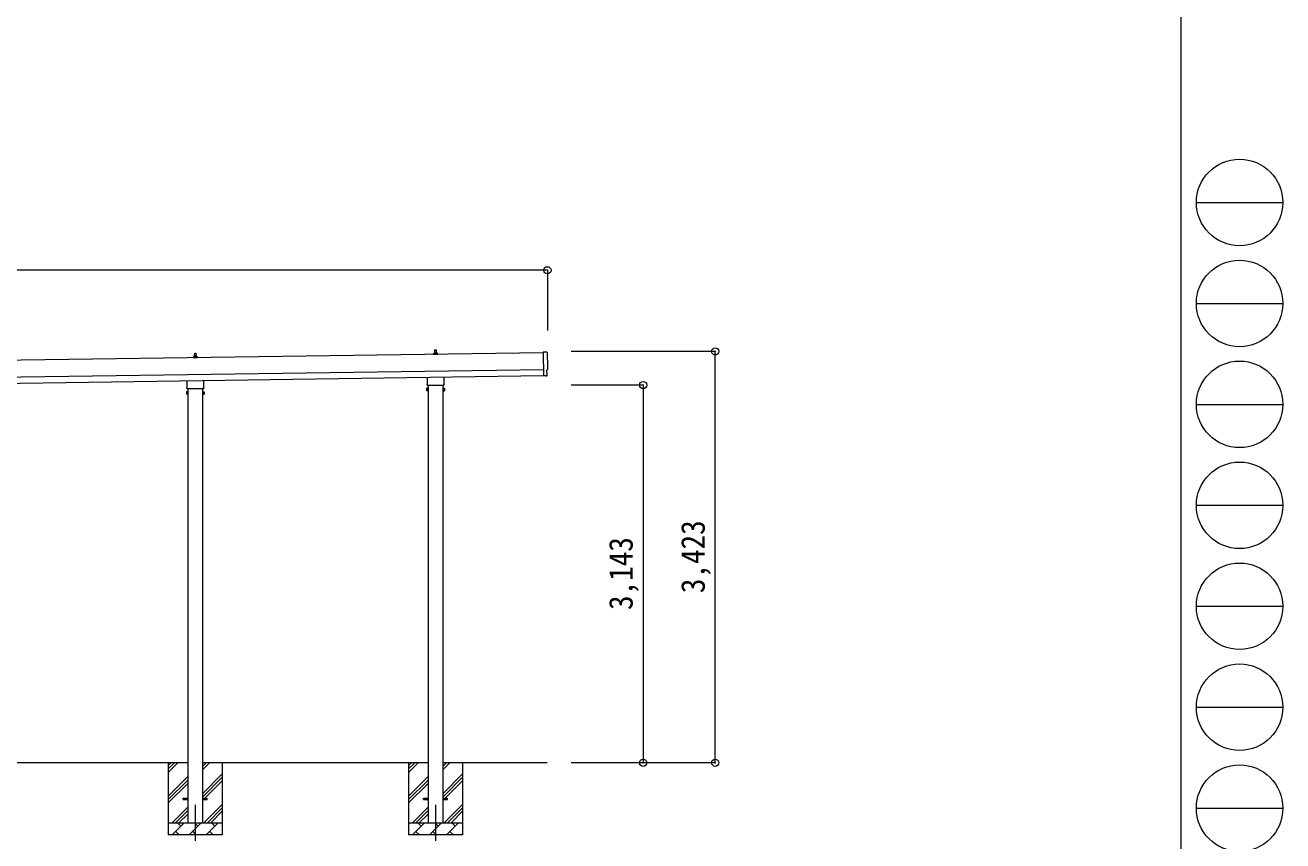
# Model space of a CAD drawing. Units: millimetres at full size, sheet at 1:60. Extents: x -16864 to 16864, y -11640 to 11640.
# Drawn here: x 6395 to 16864, y -7412 to -625 of the extents above; entities that cross this region are included whole.
import ezdxf
from ezdxf.enums import TextEntityAlignment as Align

# ---------------------------------------------------------------- set-up
doc = ezdxf.new("R2010")
doc.units = ezdxf.units.MM
doc.header["$LTSCALE"] = 60
doc.header["$PDMODE"] = 32
doc.header["$PDSIZE"] = 60
doc.linetypes.add('CHAIN1', pattern=[8, 5, -1, 1, -1])
for name, color, linetype, lineweight in [('0-1_Defpoints', 7, 'CHAIN1', 9), ('0-2_TEXT1', 4, 'Continuous', 9), ('0-3_SHAPE', 7, 'Continuous', 9), ('0-8_TABLE1', 6, 'Continuous', 9), ('F-0', 7, 'Continuous', 9)]:
    doc.layers.add(name, color=color, linetype=linetype, lineweight=lineweight)
doc.styles.add('ＭＳ ゴシック', font='')
doc.styles.get('ＭＳ ゴシック').set_extended_font_data('MS Gothic')

msp = doc.modelspace()

# ---------------------------------------------------------------- linework, layer by layer
at = {"layer": '0-1_Defpoints'}
for p, q in [((7811.45, -7112.15), (7811.45, -7461.15)), ((9811.45, -7112.15), (9811.45, -7461.15))]:
    msp.add_line(p, q, dxfattribs=at)
at = {"layer": '0-2_TEXT1'}
for p, q in [((9805.76, -3350.04), (9806.48, -3326.51)), ((9807.48, -3325.54), (9816.03, -3325.54)), ((9817.03, -3326.51), (9817.76, -3350.04)), ((10707.06, -3345.01), (10709.9, -3543.84)), ((10738.74, -3346.21), (10707.06, -3345.01)), ((10707.14, -3350.09), (4496.52, -3438.82)), ((7793.51, -3394.11), (7793.51, -3386.4)), ((7830.01, -3394.11), (7793.51, -3394.11)), ((7793.89, -3385.61), (7829.63, -3385.61)), ((7794.27, -3385.42), (7800.99, -3383.79)), ((7801.38, -3383.61), (7822.14, -3383.61)), ((7801.76, -3382.82), (7801.76, -3378.61)), ((7802.76, -3378.61), (7820.76, -3378.61)), ((7805.76, -3378.61), (7806.48, -3355.08)), ((7807.48, -3354.11), (7816.03, -3354.11)), ((7817.03, -3355.08), (7817.76, -3378.61)), ((7821.76, -3382.82), (7821.76, -3378.61)), ((7829.24, -3385.42), (7822.52, -3383.79)), ((7830.01, -3394.11), (7830.01, -3386.4)), ((9793.51, -3365.54), (9793.51, -3357.82)), ((9830.01, -3365.54), (9793.51, -3365.54)), ((9793.89, -3357.04), (9829.63, -3357.04)), ((9794.27, -3356.85), (9800.99, -3355.22)), ((9801.38, -3355.04), (9822.14, -3355.04)), ((9801.76, -3354.25), (9801.76, -3350.04)), ((9802.76, -3350.04), (9820.76, -3350.04)), ((9821.76, -3354.25), (9821.76, -3350.04)), ((9829.24, -3356.85), (9822.52, -3355.22)), ((9830.01, -3365.54), (9830.01, -3357.82)), ((4498.52, -3578.8), (10709.14, -3490.08)), ((4499.23, -3628.8), (10709.85, -3540.07)), ((9743.15, -3609.52), (9743.15, -3553.88)), ((9879.75, -3551.93), (9879.75, -3609.52)), ((10728.11, -3542.68), (10709.9, -3543.84)), ((10728.79, -3543.3), (10728.11, -3542.68)), ((10729.53, -3543.56), (10736.45, -3543.1)), ((7741.45, -3646.87), (7741.45, -3641.37)), ((7743.15, -3638.1), (7743.15, -3582.46)), ((7879.39, -3650.37), (7743.52, -3650.37)), ((7748.95, -3650.37), (7748.95, -7262.15)), ((7873.95, -7262.15), (7873.95, -3650.37)), ((7879.75, -3580.5), (7879.75, -3638.1)), ((7881.45, -3641.37), (7881.45, -3646.87)), ((9737.45, -3647.8), (9738.21, -3646.48)), ((9737.45, -3647.8), (9737.45, -3664.8)), ((9744.45, -3651.39), (9738.21, -3651.39)), ((9744.45, -3661.2), (9738.21, -3661.2)), ((9741.45, -3618.3), (9741.45, -3612.8)), ((9879.39, -3621.8), (9743.52, -3621.8)), ((9748.95, -3621.8), (9748.95, -7262.15)), ((9873.95, -7262.15), (9873.95, -3621.8)), ((9878.45, -3651.39), (9884.69, -3651.39)), ((9878.45, -3661.2), (9884.69, -3661.2)), ((9881.45, -3612.8), (9881.45, -3618.3)), ((9885.45, -3647.8), (9884.69, -3646.48)), ((9885.45, -3647.8), (9885.45, -3664.8)), ((7737.45, -3676.37), (7738.21, -3675.05)), ((7737.45, -3676.37), (7737.45, -3693.37)), ((7737.45, -3693.37), (7738.21, -3694.68)), ((7744.45, -3679.96), (7738.21, -3679.96)), ((7744.45, -3689.78), (7738.21, -3689.78)), ((7744.45, -3694.68), (7738.21, -3694.68)), ((7746.95, -3694.07), (7744.45, -3694.07)), ((7875.95, -3694.07), (7878.45, -3694.07)), ((7878.45, -3679.96), (7884.69, -3679.96)), ((7878.45, -3689.78), (7884.69, -3689.78)), ((7878.45, -3694.68), (7884.69, -3694.68)), ((7885.45, -3676.37), (7884.69, -3675.05)), ((7885.45, -3693.37), (7884.69, -3694.68)), ((7885.45, -3676.37), (7885.45, -3693.37)), ((9737.45, -3664.8), (9738.21, -3666.11)), ((9744.45, -3666.11), (9738.21, -3666.11)), ((9746.95, -3665.5), (9744.45, -3665.5)), ((9875.95, -3665.5), (9878.45, -3665.5)), ((9878.45, -3666.11), (9884.69, -3666.11)), ((9885.45, -3664.8), (9884.69, -3666.11)), ((7711.45, -7057.65), (7748.95, -7057.65)), ((7711.45, -7066.65), (7711.45, -7057.65)), ((7711.45, -7057.65), (7748.95, -7057.65)), ((7711.45, -7066.65), (7711.45, -7057.65)), ((7711.45, -7066.65), (7748.95, -7066.65)), ((7711.45, -7066.65), (7748.95, -7066.65)), ((7873.95, -7057.65), (7911.45, -7057.65)), ((7873.95, -7057.65), (7911.45, -7057.65)), ((7873.95, -7066.65), (7911.45, -7066.65)), ((7873.95, -7066.65), (7911.45, -7066.65)), ((7911.45, -7066.65), (7911.45, -7057.65)), ((7911.45, -7066.65), (7911.45, -7057.65)), ((9711.45, -7057.65), (9748.95, -7057.65)), ((9711.45, -7066.65), (9711.45, -7057.65)), ((9711.45, -7057.65), (9748.95, -7057.65)), ((9711.45, -7066.65), (9711.45, -7057.65)), ((9711.45, -7066.65), (9748.95, -7066.65)), ((9711.45, -7066.65), (9748.95, -7066.65)), ((9873.95, -7057.65), (9911.45, -7057.65)), ((9873.95, -7057.65), (9911.45, -7057.65)), ((9873.95, -7066.65), (9911.45, -7066.65)), ((9873.95, -7066.65), (9911.45, -7066.65)), ((9911.45, -7066.65), (9911.45, -7057.65)), ((9911.45, -7066.65), (9911.45, -7057.65))]:
    msp.add_line(p, q, dxfattribs=at)
for points in [[(10739.24, -3540.07), (10738.57, -3493.05), (10739.17, -3493.04)], [(9744.45, -3666.11), (9744.45, -3646.48), (9738.21, -3646.48)], [(9744.45, -3665.5), (9744.45, -3647.1), (9746.95, -3647.1)], [(9878.45, -3665.5), (9878.45, -3647.1), (9875.95, -3647.1)], [(9878.45, -3666.11), (9878.45, -3646.48), (9884.69, -3646.48)], [(7744.45, -3694.68), (7744.45, -3675.05), (7738.21, -3675.05)], [(7744.45, -3694.07), (7744.45, -3675.67), (7746.95, -3675.67)], [(7878.45, -3694.07), (7878.45, -3675.67), (7875.95, -3675.67)], [(7878.45, -3694.68), (7878.45, -3675.05), (7884.69, -3675.05)]]:
    msp.add_lwpolyline(points, dxfattribs=at)
for points in [[(9746.95, -3666.8), (9746.95, -3645.8), (9748.95, -3645.8), (9748.95, -3666.8)], [(9875.95, -3666.8), (9875.95, -3645.8), (9873.95, -3645.8), (9873.95, -3666.8)], [(7746.95, -3695.37), (7746.95, -3674.37), (7748.95, -3674.37), (7748.95, -3695.37)], [(7875.95, -3695.37), (7875.95, -3674.37), (7873.95, -3674.37), (7873.95, -3695.37)]]:
    msp.add_lwpolyline(points, close=True, dxfattribs=at)
for centre, radius, start, end in [((9805.84, -3350.67), 4.13, 90, 171.17633), ((9807.48, -3326.54), 1, 90, 178.60509), ((9815.09, -3350.04), 4.83, 133.60282, 180), ((9808.43, -3350.04), 4.83, 0, 46.39718), ((9816.03, -3326.54), 1, 1.39491, 90), ((9817.67, -3350.67), 4.13, 8.82367, 90), ((7794.51, -3386.4), 1, 103.62699, 180), ((7800.76, -3382.82), 1, 283.62699, 0), ((7805.84, -3379.24), 4.13, 90, 171.17633), ((7802.76, -3379.61), 1, 90, 180), ((7807.48, -3355.11), 1, 90, 178.60509), ((7815.09, -3378.61), 4.83, 133.60282, 180), ((7808.43, -3378.61), 4.83, 0, 46.39718), ((7816.03, -3355.11), 1, 1.39491, 90), ((7817.67, -3379.24), 4.13, 8.82367, 90), ((7820.76, -3379.61), 1, 0, 90), ((7822.76, -3382.82), 1, 180, 256.37301), ((7829.01, -3386.4), 1, 0, 76.37301), ((9794.51, -3357.82), 1, 103.62699, 180), ((9800.76, -3354.25), 1, 283.62699, 0), ((9802.76, -3351.04), 1, 90, 180), ((9820.76, -3351.04), 1, 0, 90), ((9822.76, -3354.25), 1, 180, 256.37301), ((9829.01, -3357.82), 1, 0, 76.37301), ((10729.47, -3542.56), 1, 227.3164, 273.81435), ((7745.45, -3641.37), 4, 125.09963, 180), ((7745.45, -3646.87), 4, 180, 194.47751), ((7745.45, -3646.87), 4, 194.47751, 241.04498), ((7877.45, -3646.87), 4, 298.95502, 345.52249), ((7877.45, -3641.37), 4, 0, 54.90037), ((7877.45, -3646.87), 4, 345.52249, 0), ((9741.8, -3648.94), 4.34, 145.61575, 214.38425), ((9753.69, -3656.3), 16.24, 162.41205, 197.58795), ((9741.8, -3663.66), 4.34, 145.61575, 214.38425), ((9745.45, -3612.8), 4, 125.09963, 180), ((9745.45, -3618.3), 4, 180, 194.47751), ((9745.45, -3618.3), 4, 194.47751, 241.04498), ((9877.45, -3618.3), 4, 298.95502, 345.52249), ((9877.45, -3612.8), 4, 0, 54.90037), ((9877.45, -3618.3), 4, 345.52249, 0), ((9869.21, -3656.3), 16.24, 342.41205, 17.58795), ((9881.11, -3648.94), 4.34, 325.61575, 34.38425), ((9881.11, -3663.66), 4.34, 325.61575, 34.38425), ((7741.8, -3677.51), 4.34, 145.61575, 214.38425), ((7753.69, -3684.87), 16.24, 162.41205, 197.58795), ((7741.8, -3692.23), 4.34, 145.61575, 214.38425), ((7869.21, -3684.87), 16.24, 342.41205, 17.58795), ((7881.11, -3677.51), 4.34, 325.61575, 34.38425), ((7881.11, -3692.23), 4.34, 325.61575, 34.38425)]:
    msp.add_arc(centre, radius, start, end, dxfattribs=at)
for centre, major_axis, ratio, start_param, end_param in [((10738.54, -3349.2), (3, -0.04), 0.99863, 6.26838895, 7.80162176), ((15504.92, -3351.55), (-4762.89, -68.04), 0.99863, 6.26840604, 6.29770427), ((10736.24, -3540.1), (2.21, -2.04), 0.9974, 5.52523108, 7.04113953), ((10739.11, -3488.64), (4.41, -0.06), 0.99863, 4.71238898, 6.29767781)]:
    msp.add_ellipse(centre, major_axis=major_axis, ratio=ratio, start_param=start_param, end_param=end_param, dxfattribs=at)
at = {"layer": '0-3_SHAPE'}
for p, q in [((7748.95, -6762.15), (5873.95, -6762.15)), ((7586.45, -6762.15), (7586.45, -7362.15)), ((7586.45, -6785.63), (7609.93, -6762.15)), ((7586.45, -6813.92), (7638.22, -6762.15)), ((7586.45, -6842.2), (7666.5, -6762.15)), ((9748.95, -6762.15), (7873.95, -6762.15)), ((7873.95, -6790.98), (7902.78, -6762.15)), ((7873.95, -6819.26), (7931.06, -6762.15)), ((8036.45, -6762.15), (8036.45, -7362.15)), ((9586.45, -6762.15), (9586.45, -7362.15)), ((9586.45, -6785.63), (9609.93, -6762.15)), ((9586.45, -6813.92), (9638.22, -6762.15)), ((9586.45, -6842.2), (9666.5, -6762.15)), ((10739.45, -6762.15), (9873.95, -6762.15)), ((9873.95, -6790.98), (9902.78, -6762.15)), ((9873.95, -6819.26), (9931.06, -6762.15)), ((10036.45, -6762.15), (10036.45, -7362.15)), ((7586.45, -7040.19), (7748.95, -6877.69)), ((7586.45, -7068.48), (7748.95, -6905.98)), ((7873.95, -7017.25), (8036.45, -6854.75)), ((7873.95, -7045.54), (8036.45, -6883.04)), ((9586.45, -7040.19), (9748.95, -6877.69)), ((9586.45, -7068.48), (9748.95, -6905.98)), ((9873.95, -7017.25), (10036.45, -6854.75)), ((9873.95, -7045.54), (10036.45, -6883.04)), ((7586.45, -7096.76), (7748.95, -6934.26)), ((7873.95, -7073.82), (8036.45, -6911.32)), ((9586.45, -7096.76), (9748.95, -6934.26)), ((9873.95, -7073.82), (10036.45, -6911.32)), ((7883.61, -7262.15), (8036.45, -7109.31)), ((9883.61, -7262.15), (10036.45, -7109.31)), ((7619.05, -7262.15), (7748.95, -7132.25)), ((7647.34, -7262.15), (7748.95, -7160.54)), ((7675.62, -7262.15), (7748.95, -7188.82)), ((7911.89, -7262.15), (8036.45, -7137.59)), ((7940.18, -7262.15), (8036.45, -7165.88)), ((9619.05, -7262.15), (9748.95, -7132.25)), ((9647.34, -7262.15), (9748.95, -7160.54)), ((9675.62, -7262.15), (9748.95, -7188.82)), ((9911.89, -7262.15), (10036.45, -7137.59)), ((9940.18, -7262.15), (10036.45, -7165.88)), ((7586.45, -7262.15), (8036.45, -7262.15)), ((7620.03, -7362.15), (7720.03, -7262.15)), ((7691.48, -7290.71), (7662.92, -7262.15)), ((7761.45, -7362.15), (7861.45, -7262.15)), ((7832.9, -7290.71), (7804.35, -7262.15)), ((7902.87, -7362.15), (8002.87, -7262.15)), ((7974.32, -7290.71), (7945.77, -7262.15)), ((9586.45, -7262.15), (10036.45, -7262.15)), ((9620.03, -7362.15), (9720.03, -7262.15)), ((9691.48, -7290.71), (9662.92, -7262.15)), ((9761.45, -7362.15), (9861.45, -7262.15)), ((9832.9, -7290.71), (9804.35, -7262.15)), ((9902.87, -7362.15), (10002.87, -7262.15)), ((9974.32, -7290.71), (9945.77, -7262.15)), ((8036.45, -7362.15), (7586.45, -7362.15)), ((7648.58, -7333.6), (7677.14, -7362.15)), ((7790.01, -7333.6), (7818.56, -7362.15)), ((7931.43, -7333.6), (7959.98, -7362.15)), ((10036.45, -7362.15), (9586.45, -7362.15)), ((9648.58, -7333.6), (9677.14, -7362.15)), ((9790.01, -7333.6), (9818.56, -7362.15)), ((9931.43, -7333.6), (9959.98, -7362.15))]:
    msp.add_line(p, q, dxfattribs=at)
at = {"layer": '0-8_TABLE1'}
for p, q in [((10742.45, -2664.51), (-1116.55, -2664.51)), ((10742.45, -2664.51), (10742.45, -3164.51)), ((12139.45, -3339.05), (10939.45, -3339.05)), ((12139.45, -6762.15), (12139.45, -3339.05)), ((11539.45, -3619.3), (10939.45, -3619.3)), ((11539.45, -3619.3), (11539.45, -6762.15)), ((12139.45, -6762.15), (10939.45, -6762.15))]:
    msp.add_line(p, q, dxfattribs=at)
for p in [(10742.45, -2664.51), (12139.45, -3339.05), (11539.45, -3619.3), (11539.45, -6762.15), (12139.45, -6762.15)]:
    msp.add_point(p, dxfattribs=at)
at = {"layer": 'F-0', "color": 5, "lineweight": 5}
msp.add_line((16015.88, 11640), (16015.88, -11640), dxfattribs=at)
at = {"layer": 'F-0', "color": 4}
for p, q in [((16144.11, -2100), (16864.12, -2100)), ((16144.11, -2940), (16864.12, -2940)), ((16144.11, -3780), (16864.12, -3780)), ((16144.11, -4620), (16864.12, -4620)), ((16144.11, -5460), (16864.12, -5460)), ((16144.11, -6300), (16864.12, -6300)), ((16144.11, -7140), (16864.12, -7140))]:
    msp.add_line(p, q, dxfattribs=at)
for centre in [(16504.11, -2100), (16504.11, -2940), (16504.11, -3780), (16504.11, -4620), (16504.11, -5460), (16504.11, -6300), (16504.11, -7140)]:
    msp.add_circle(centre, 360, dxfattribs=at)

# ---------------------------------------------------------------- texts
at = {"layer": '0-8_TABLE1', "color": 7, "style": 'ＭＳ ゴシック', "width": 0.9}
for s, p in [('3,423', (12111.95, -5350.6)), ('3,143', (11511.95, -5490.72))]:
    msp.add_text(s, height=197.9, rotation=90, dxfattribs=at).set_placement(p, align=Align.BOTTOM_LEFT)

doc.saveas('drawing.dxf')
